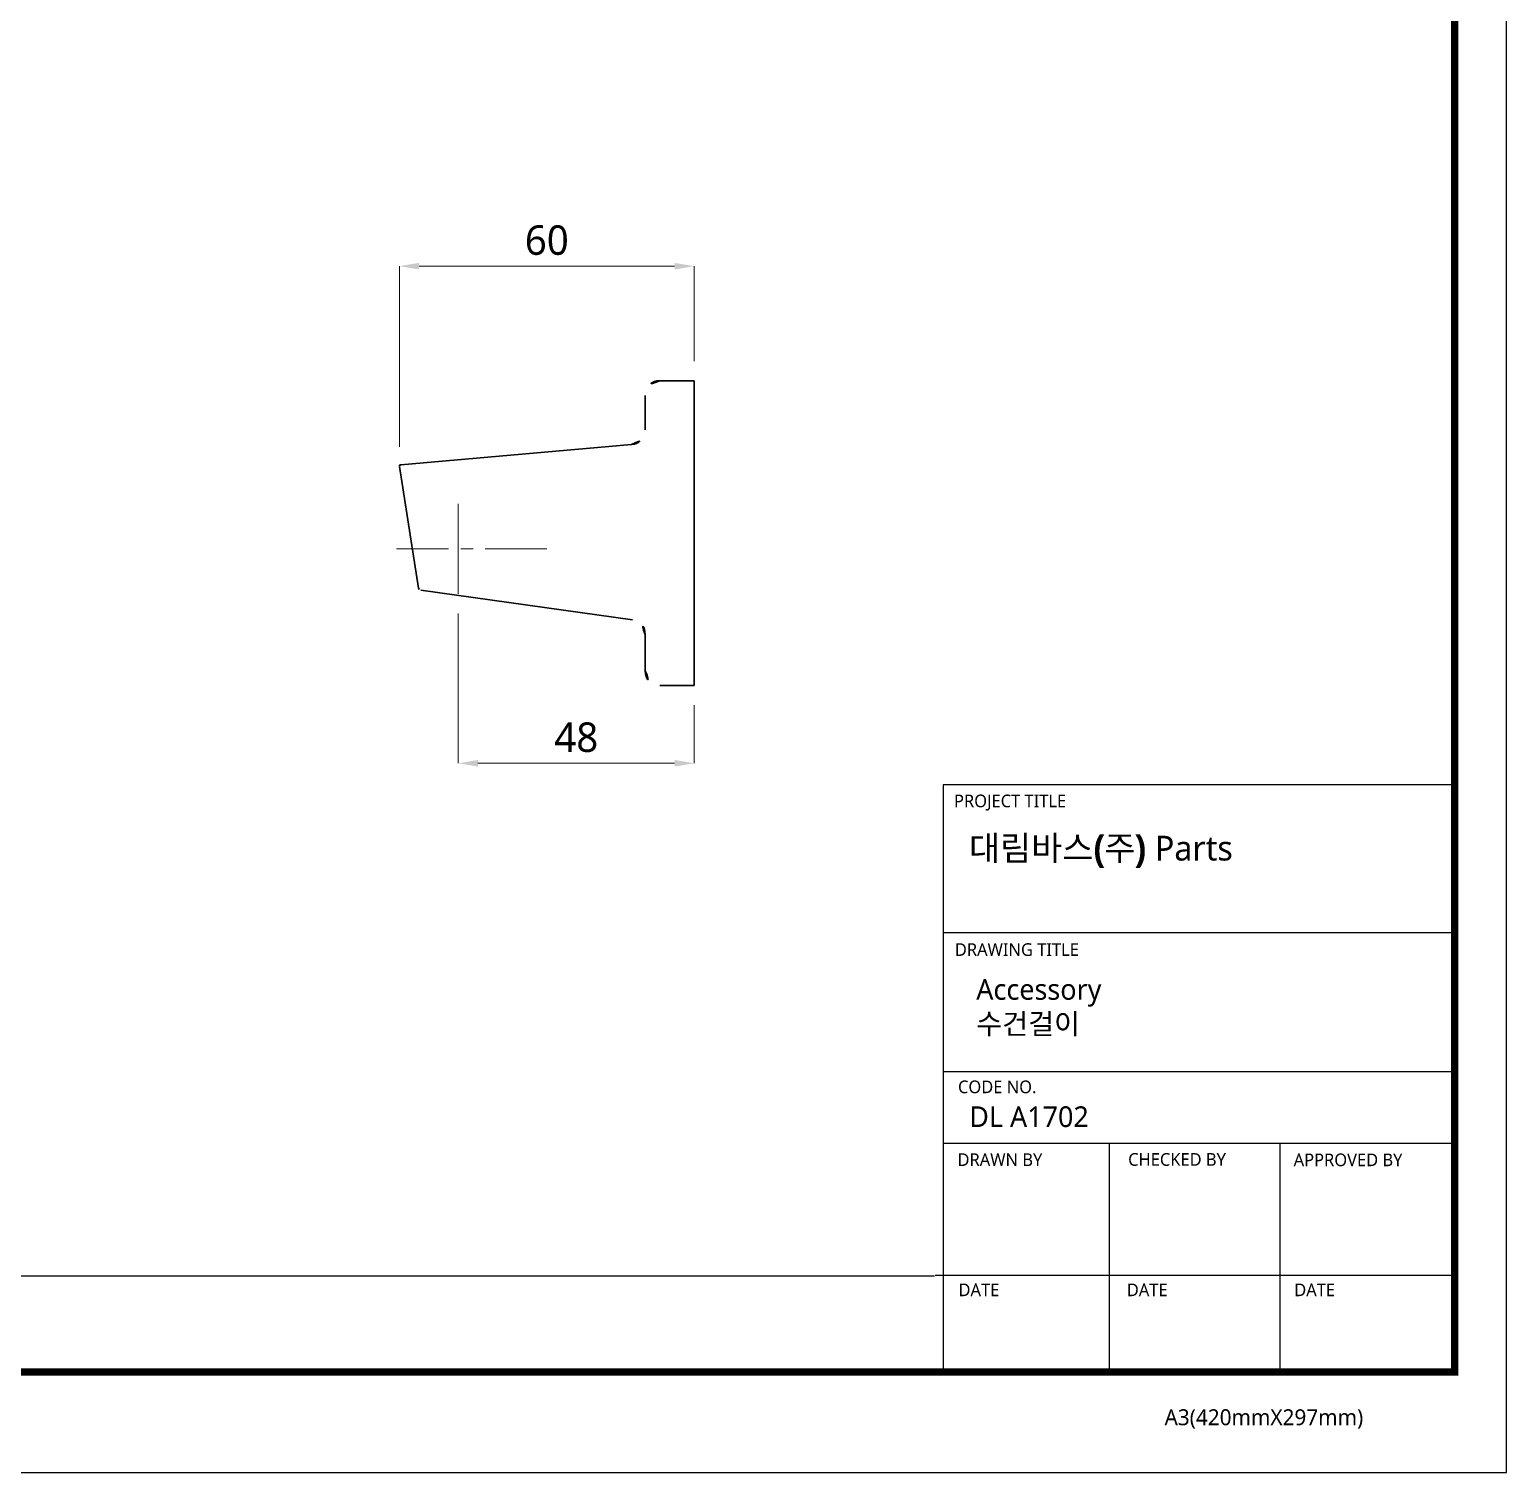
# Model space of a CAD drawing. Extents: x 16296675745 to 16296677481, y -37409619395 to -37409618123.
# Drawn here: x 16296676828.4 to 16296677128.8, y -37409618710.2 to -37409618416.7 of the extents above; entities that cross this region are included whole.
import ezdxf

# ---------------------------------------------------------------- set-up
doc = ezdxf.new("R2010")
doc.units = 0
doc.header["$LTSCALE"] = 10
doc.header["$MEASUREMENT"] = 0
doc.header["$PDMODE"] = 3
doc.header["$PDSIZE"] = -10
doc.linetypes.add('CENTER', pattern=[2, 1.25, -0.25, 0.25, -0.25])
doc.layers.get('0').update_dxf_attribs({"linetype": 'CONTINUOUS'})
doc.layers.get('DEFPOINTS').update_dxf_attribs({"linetype": 'CONTINUOUS'})
doc.layers.add('_尺_', color=7, linetype='CONTINUOUS', lineweight=18, true_color=0x33cc00)
doc.layers.add('粗实线', color=7, linetype='CONTINUOUS', lineweight=35)
doc.styles.add('Daelim Dimension', font='')
doc.styles.get('Daelim Dimension').set_extended_font_data('NanumGothic')
doc.dimstyles.new('DEFAULT', dxfattribs={"dimscale": 2, "dimtxt": 2, "dimasz": 2, "dimexe": 0, "dimexo": 2, "dimgap": 1, "dimtad": 1, "dimdec": 1, "dimzin": 9, "dimdsep": 46, "dimtxsty": 'Daelim Dimension', "dimcen": 0.5, "dimclrd": 252, "dimclre": 252, "dimclrt": 3, "dimadec": 1, "dimazin": 0, "dimtfac": 1, "dimtdec": 1, "dimtix": 1, "dimtmove": 0, "dimatfit": 3, "dimfxl": 1, "dimtolj": 1, "dimtzin": 1, "dimlwd": 9, "dimlwe": 9, "dimarcsym": 0})

# ---------------------------------------------------------------- blocks, each defined once
blk = doc.blocks.new('*D11')
at = {"color": 5, "lineweight": 9, "ltscale": 0.5, "transparency": 16777216}
for p, q in [((16296676903.63537, -37409618501.562286), (16296676903.63537, -37409618464.840149)), ((16296676959.62615, -37409618464.840149), (16296676907.63537, -37409618464.840149)), ((16296676963.62615, -37409618484.123207), (16296676963.62615, -37409618464.840149))]:
    blk.add_line(p, q, dxfattribs=at)
at = {"color": 5, "ltscale": 0.5, "transparency": 16777216}
for points in [[(16296676907.63537, -37409618464.173477), (16296676907.63537, -37409618465.506813), (16296676903.63537, -37409618464.840149)], [(16296676959.62615, -37409618464.173477), (16296676959.62615, -37409618465.506813), (16296676963.62615, -37409618464.840149)]]:
    blk.add_solid(points, dxfattribs=at)
at = {"layer": 'DEFPOINTS', "color": 0, "ltscale": 0.5, "transparency": 16777216}
for p in [(16296676903.63537, -37409618464.840149), (16296676963.62615, -37409618488.123207), (16296676903.63537, -37409618505.562286)]:
    blk.add_point(p, dxfattribs=at)
at = {"color": 7, "ltscale": 0.5, "transparency": 16777216, "insert": (16296676933.63076, -37409618459.574051), "char_height": 6, "attachment_point": 5, "style": 'Daelim Dimension'}
blk.add_mtext('\\A1;60', dxfattribs=at)
blk = doc.blocks.new('*D12')
at = {"color": 5, "lineweight": 9, "ltscale": 0.5, "transparency": 16777216}
for p, q in [((16296676915.62615, -37409618535.4832), (16296676915.62615, -37409618565.943069)), ((16296676963.62615, -37409618554.123207), (16296676963.62615, -37409618565.943069)), ((16296676959.62615, -37409618565.943069), (16296676919.62615, -37409618565.943069))]:
    blk.add_line(p, q, dxfattribs=at)
at = {"color": 5, "ltscale": 0.5, "transparency": 16777216}
for points in [[(16296676919.62615, -37409618565.276413), (16296676919.62615, -37409618566.609734), (16296676915.62615, -37409618565.943069)], [(16296676959.62615, -37409618565.276413), (16296676959.62615, -37409618566.609734), (16296676963.62615, -37409618565.943069)]]:
    blk.add_solid(points, dxfattribs=at)
at = {"layer": 'DEFPOINTS', "color": 0, "ltscale": 0.5, "transparency": 16777216}
for p in [(16296676915.62615, -37409618531.4832), (16296676963.62615, -37409618550.123207), (16296676915.62615, -37409618565.943069)]:
    blk.add_point(p, dxfattribs=at)
at = {"color": 7, "ltscale": 0.5, "transparency": 16777216, "insert": (16296676939.62615, -37409618560.676971), "char_height": 6, "attachment_point": 5, "style": 'Daelim Dimension'}
blk.add_mtext('\\A1;48', dxfattribs=at)

msp = doc.modelspace()

# ---------------------------------------------------------------- linework, layer by layer
at = {"color": 5, "ltscale": 40}
for p, q in [((16296677118.30315, -37409618570.35173), (16296677014.26005, -37409618570.35173)), ((16296677118.30315, -37409618600.424744), (16296677014.26005, -37409618600.424744)), ((16296677118.30315, -37409618600.424744), (16296677014.26005, -37409618600.424744)), ((16296677118.30315, -37409618628.714417), (16296677014.26005, -37409618628.714417)), ((16296677118.30315, -37409618628.714417), (16296677014.26005, -37409618628.714417)), ((16296677118.30315, -37409618643.305077), (16296677014.26005, -37409618643.305077)), ((16296677118.30315, -37409618643.305077), (16296677014.26005, -37409618643.305077)), ((16296677048.054159, -37409618643.305077), (16296677048.054159, -37409618689.75206)), ((16296677082.7367, -37409618643.305077), (16296677082.7367, -37409618689.75206)), ((16296677118.30315, -37409618670.135719), (16296677012.615511, -37409618670.135719)), ((16296677118.30315, -37409618670.135719), (16296677015.07065, -37409618670.135719)), ((16296677118.30315, -37409618689.75206), (16296677029.137939, -37409618689.75206))]:
    msp.add_line(p, q, dxfattribs=at)
at = {"color": 5, "ltscale": 0.5}
msp.add_line((16296677014.26005, -37409618570.35173), (16296677014.26005, -37409618690.381401), dxfattribs=at)
at = {"color": 5}
msp.add_line((16296676488.30303, -37409618670.210129), (16296677012.49032, -37409618670.210129), dxfattribs=at)
at = {"ltscale": 0.5}
msp.add_lwpolyline([(16296676477.834841, -37409618710.177017), (16296677128.834841, -37409618710.177017), (16296677128.834841, -37409618233.177017), (16296676477.834841, -37409618233.177017)], close=True, dxfattribs=at)
at = {"color": 5, "linetype": 'ByBlock', "lineweight": 200, "const_width": 1.5}
msp.add_lwpolyline([(16296676488.30303, -37409618689.752296), (16296677118.30303, -37409618689.752296), (16296677118.30303, -37409618244.252296), (16296676488.30303, -37409618244.252296)], close=True, dxfattribs=at)
at = {"layer": '_尺_', "color": 1, "linetype": 'CENTER'}
for p, q in [((16296676915.62615, -37409618531.4832), (16296676915.62615, -37409618513.1632)), ((16296676933.62615, -37409618522.323196), (16296676903.05942, -37409618522.323196))]:
    msp.add_line(p, q, dxfattribs=at)
at = {"layer": '粗实线', "linetype": 'Continuous'}
for p, q in [((16296676956.62615, -37409618488.123207), (16296676963.62615, -37409618488.123207)), ((16296676963.62615, -37409618550.123207), (16296676963.62615, -37409618488.123207)), ((16296676953.62615, -37409618498.117409), (16296676953.62615, -37409618491.123207)), ((16296676950.887609, -37409618501.105988), (16296676903.90551, -37409618505.216393)), ((16296676907.56513, -37409618530.310928), (16296676903.63537, -37409618505.562286)), ((16296676951.0425, -37409618536.761131), (16296676907.989559, -37409618530.727676)), ((16296676953.62615, -37409618547.123207), (16296676953.62615, -37409618539.732101)), ((16296676963.62615, -37409618550.123207), (16296676956.62615, -37409618550.123207))]:
    msp.add_line(p, q, dxfattribs=at)
for centre, radius, start, end in [((16296676956.62615, -37409618491.123207), 3, 90, 180), ((16296676950.62615, -37409618498.117409), 3, 275.00004038, 0), ((16296676903.93166, -37409618505.515251), 0.3, 95.00004038, 189.02249186), ((16296676908.05895, -37409618530.232521), 0.5, 189.02249186, 262.022515), ((16296676950.62615, -37409618539.732101), 3, 0, 82.022515), ((16296676956.62615, -37409618547.123207), 3, 180, 270)]:
    msp.add_arc(centre, radius, start, end, dxfattribs=at)

# ---------------------------------------------------------------- texts
at = {"color": 5, "ltscale": 40, "style": 'Daelim Dimension'}
for s, height, p in [('PROJECT TITLE', 2.56901127, (16296677016.46261, -37409618574.880211)), ('DRAWING TITLE', 2.56901127, (16296677016.627319, -37409618605.116096)), ('CODE NO.', 2.5690113, (16296677017.271561, -37409618633.038078)), ('DRAWN BY', 2.5690113, (16296677017.17082, -37409618647.846474)), ('CHECKED BY', 2.5690113, (16296677051.880989, -37409618647.800911)), ('APPROVED BY', 2.56901127, (16296677085.54438, -37409618647.883904)), ('DATE', 2.5690113, (16296677017.371481, -37409618674.324471)), ('DATE', 2.5690113, (16296677051.607809, -37409618674.324471)), ('DATE', 2.5690113, (16296677085.662519, -37409618674.324471)), ('A3(420mmX297mm)', 3.24237133, (16296677059.288099, -37409618700.568008))]:
    msp.add_text(s, height=height, dxfattribs=at).set_placement(p)
at = {"attachment_point": 1, "style": 'Daelim Dimension'}
for s, insert, char_height, width in [('{\\fPretendard Variable SemiBold|b0|i0|c129|p2;\\C7;대림바스(주)} Parts', (16296677019.51833, -37409618580.682037), 5.03600079, 80.93992813), (' Accessory\\P 수건걸이', (16296677019.562759, -37409618609.828484), 4.2041236, 70.7511006), ('DL A1702', (16296677019.562759, -37409618635.719887), 4.2041236, 70.7511006)]:
    msp.add_mtext(s, dxfattribs=dict(at, insert=insert, char_height=char_height, width=width))

# ---------------------------------------------------------------- dimensions: what is measured, and where the dimension line sits
at = {"ltscale": 0.5}
for base, p1, p2, picture, middle in [((16296676903.63537, -37409618464.840149), (16296676963.62615, -37409618488.123207), (16296676903.63537, -37409618505.562286), '*D11', (16296676933.63076, -37409618459.574051)), ((16296676915.62615, -37409618565.943069), (16296676963.62615, -37409618550.123207), (16296676915.62615, -37409618531.4832), '*D12', (16296676939.62615, -37409618560.676971))]:
    dim = msp.add_linear_dim(base=base, p1=p1, p2=p2, dimstyle='DEFAULT', override={"dimtxt": 3, "dimclrd": 5, "dimclre": 5, "dimclrt": 7}, dxfattribs=at)
    dim.commit()
    dim.dimension.update_dxf_attribs({"geometry": picture, "text_midpoint": middle})

doc.saveas('drawing.dxf')
